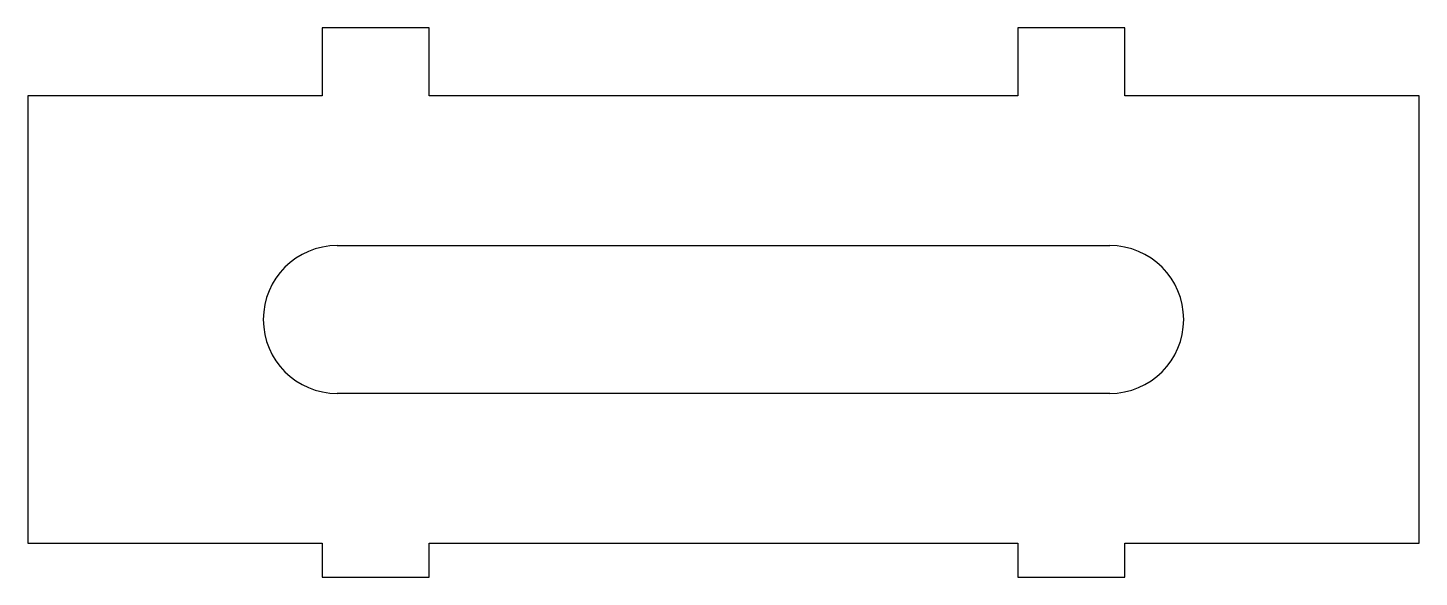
# Model space of a CAD drawing. Header units: millimetres. Extents: x 0 to 130, y 0 to 51.
import ezdxf

# ---------------------------------------------------------------- set-up
doc = ezdxf.new("R2010")
doc.units = ezdxf.units.MM

msp = doc.modelspace()

# ---------------------------------------------------------------- linework, layer by layer
at = {"layer": 'CUT'}
for p, q in [((37.5, 51.35), (27.5, 51.35)), ((27.5, 51.35), (27.5, 45)), ((37.5, 45), (37.5, 51.35)), ((102.5, 51.35), (92.5, 51.35)), ((92.5, 51.35), (92.5, 45)), ((102.5, 45), (102.5, 51.35)), ((27.5, 45), (0, 45)), ((0, 45), (0, 3.175)), ((92.5, 45), (37.5, 45)), ((130, 45), (102.5, 45)), ((130, 3.175), (130, 45)), ((28.9125, 31), (101.0875, 31)), ((101.0875, 17.175), (28.9125, 17.175)), ((0, 3.175), (27.5, 3.175)), ((27.5, 3.175), (27.5, 0)), ((37.5, 0), (37.5, 3.175)), ((37.5, 3.175), (92.5, 3.175)), ((92.5, 3.175), (92.5, 0)), ((102.5, 0), (102.5, 3.175)), ((102.5, 3.175), (130, 3.175)), ((27.5, 0), (37.5, 0)), ((92.5, 0), (102.5, 0))]:
    msp.add_line(p, q, dxfattribs=at)
for centre, start, end in [((28.9125, 24.0875), 90, 270), ((101.0875, 24.0875), 270, 90)]:
    msp.add_arc(centre, 6.9125, start, end, dxfattribs=at)

doc.saveas('drawing.dxf')
